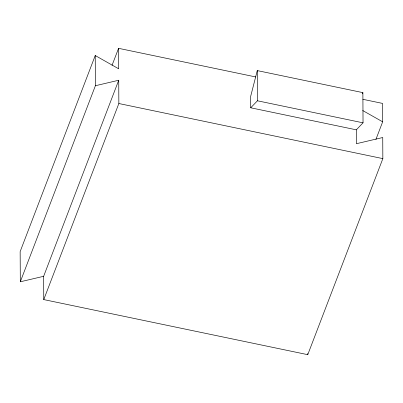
<?xml version="1.0" encoding="UTF-8"?>
<svg xmlns="http://www.w3.org/2000/svg" width="403" height="403" viewBox="0 0 403 403"><rect width="100%" height="100%" fill="white"/><g stroke="black" fill="none" stroke-linecap="round" stroke-linejoin="round"><path stroke-width="0.6" d="M257.28 70.596L250.671 96.337L250.731 107.792L356.328 129.826L363.038 122.824L362.876 92.63L257.28 70.596L257.436 100.79L250.731 107.792M362.569 93.828L362.876 92.63M255.794 76.963L118.568 48.325L118.673 68.792L95.239 55.533L20.15 251.593L20.306 281.788L43.645 276.302L118.734 80.242L95.395 85.733L20.306 281.788M112.044 65.346L118.568 48.325M356.328 129.826L356.403 143.71L382.739 137.519L382.85 158.621L307.761 354.675L43.766 299.585L118.855 103.526L118.734 80.242M375.923 139.403L382.659 121.817L382.563 103.415L362.871 99.309M257.436 100.79L363.038 122.824M118.855 103.526L382.85 158.621M362.685 110.518L382.659 121.817M307.756 353.436L307.761 354.675M95.239 55.533L95.395 85.733M43.645 276.302L43.766 299.585"/></g></svg>
